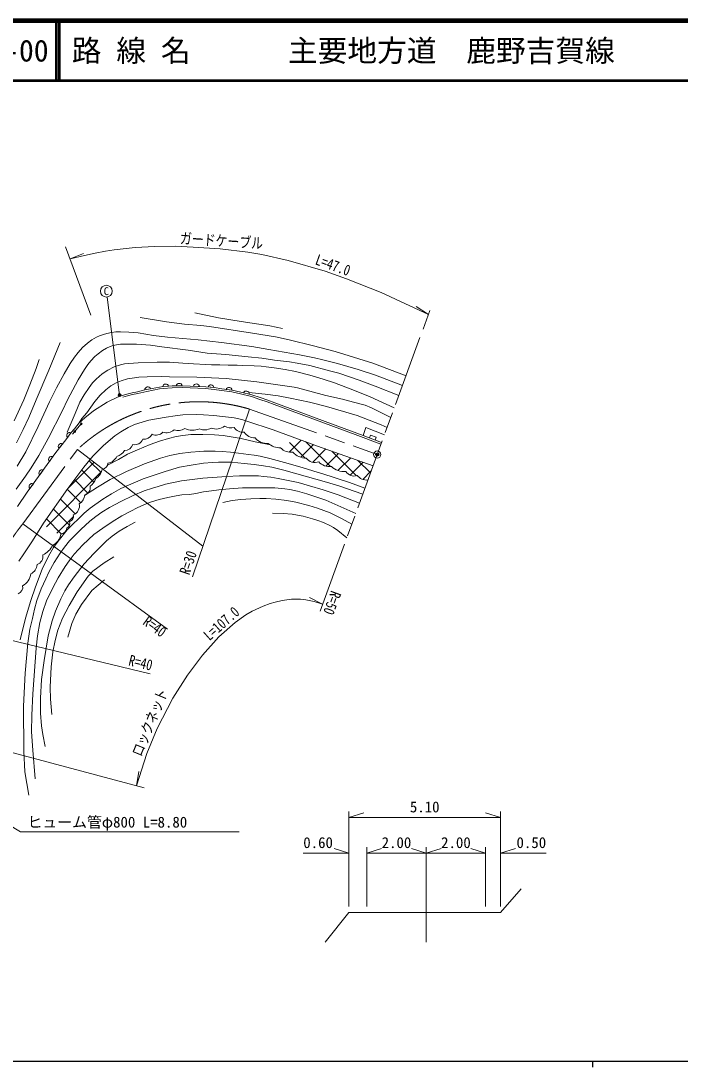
# Model space of a CAD drawing. Units: millimetres, scale not verified, with parts at other scales. Extents: x 40000 to 680000, y 20000 to 380000.
# Drawn here: x 171827 to 282705, y 204000 to 380000 of the extents above; entities that cross this region are included whole.
import ezdxf
from ezdxf.enums import TextEntityAlignment as Align

# ---------------------------------------------------------------- set-up
doc = ezdxf.new("R2010")
doc.units = ezdxf.units.MM
doc.header["$LTSCALE"] = 1000
doc.header["$PDMODE"] = 32
doc.header["$PDSIZE"] = 500
doc.linetypes.add('CHAIN', pattern=[18.5, 12, -1.5, 3.5, -1.5])
for name, color, linetype, lineweight in [('M-BGD', 7, 'Continuous', 13), ('M-BMK', 2, 'CHAIN', 13), ('M-BMK-SRVR', 3, 'Continuous', 13), ('M-STR-HTXT', 7, 'Continuous', 13), ('M-STR-STRC', 7, 'Continuous', 13), ('M-TTL', 2, 'Continuous', 140), ('M-TTL-BAND', 7, 'Continuous', 25), ('M-TTL-LINE', 7, 'Continuous', 50)]:
    doc.layers.add(name, color=color, linetype=linetype, lineweight=lineweight)
doc.layers.add('M-OTRS', color=6, linetype='Continuous')
doc.layers.add('M-TTL-TXT', color=7, linetype='Continuous')
doc.styles.add('ＭＳ ゴシック', font='')
doc.styles.get('ＭＳ ゴシック').set_extended_font_data('MS Gothic')
pattern_1 = [(45, (0, -0), (-1414.214, 1414.214), []), (135, (0, -0), (-1414.214, -1414.214), [])]

msp = doc.modelspace()

# ---------------------------------------------------------------- hatches: boundary and pattern name
at = {"layer": 'M-BGD'}
for points in [[(182080, 312321, -0.41421), (182096, 312109, -0.41421), (181885, 312093, -1)], [(180777, 310797, -1), (180972, 311025, -0.41421), (180988, 310813, -0.41421)]]:
    msp.add_hatch(color=256, dxfattribs=at).paths.add_polyline_path(points)
h = msp.add_hatch(dxfattribs=at)
h.set_pattern_fill('USER', color=256, style=0, pattern_type=2)
h.set_pattern_definition(pattern_1)
h.paths.add_polyline_path([(221742, 308485), (217467, 310041), (216338, 307600, 0.13382), (217581, 307450, 0.21695), (219831, 306444, 0.3241), (221920, 305822, 0.24616), (224055, 305060, 0.23876), (226498, 304224, 0.37015), (228387, 303529, 0.26672), (230202, 302783), (231069, 305156)])
h = msp.add_hatch(dxfattribs=at)
h.set_pattern_fill('USER', color=256, style=0, pattern_type=2)
h.set_pattern_definition(pattern_1)
h.paths.add_polyline_path([(182554, 300285, 0.42231), (183449, 301714, 0.15357), (184439, 303019, 0.21427), (185514, 304614), (183460, 306198), (182422, 304936), (179720, 301326), (177151, 297673), (175610, 295483), (175490, 295294), (178493, 293448, 0.02011), (178531, 293645, 0.32665), (179555, 294668, 0.37337), (180016, 295797, 0.44518), (180616, 296886, 0.36414), (181642, 298778, 0.24294)])
at = {"layer": 'M-STR-HTXT'}
msp.add_hatch(color=256, dxfattribs=at).paths.add_polyline_path([(188581, 317247, -1), (188271, 316854, -0.41421), (188229, 317206, -0.41421)])

# ---------------------------------------------------------------- linework, layer by layer
at = {"layer": 'M-BGD'}
for p, q in [((197952, 318607), (198943, 318631)), ((192664, 317918), (193636, 318110)), ((195677, 318472), (196665, 318545)), ((200850, 318547), (201839, 318502)), ((203300, 318413), (204286, 318312)), ((206347, 318012), (207329, 317878)), ((209277, 317445), (210240, 317215)), ((180515, 310491), (181982, 312207)), ((229842, 311577), (229377, 310247)), ((229842, 311577), (232981, 310392)), ((179658, 309920), (180242, 310720)), ((232498, 309069), (229377, 310247)), ((230646, 310303), (230470, 309835)), ((231582, 309950), (230646, 310303)), ((231405, 309482), (231582, 309950)), ((178228, 308065), (178838, 308846)), ((176625, 305894), (177203, 306699)), ((174990, 303619), (175568, 304423)), ((173337, 301318), (173915, 302123)), ((252500, 230000), (256000, 234000)), ((227000, 230000), (223000, 225000)), ((227000, 230000), (252500, 230000))]:
    msp.add_line(p, q, dxfattribs=at)
for points in [[(201058, 330910), (205072, 330055), (208880, 329421), (213678, 328680), (215843, 328234)], [(191871, 330129), (196304, 329386), (199358, 328975), (202113, 328765), (203568, 328605), (210758, 327461), (214663, 326845), (216956, 326371), (221044, 325364), (224682, 324374), (231024, 322410), (236604, 320315)], [(171216, 305085), (172662, 307508), (174749, 311763), (176640, 315919), (177827, 318287), (179073, 320626), (180105, 322380), (180832, 323447), (181429, 324240), (182179, 325050), (183025, 325783), (183771, 326345), (184514, 326774), (185031, 327018), (185739, 327270), (186279, 327437), (187073, 327601), (187769, 327681), (188596, 327707), (189957, 327623), (191561, 327499), (194123, 327100), (196505, 326777), (201652, 326336), (205583, 325919), (210649, 325221), (213513, 324718), (218668, 323831), (221190, 323330), (222626, 322969), (225071, 322355), (228556, 321358), (231486, 320396), (236011, 318690)], [(171024, 301224), (172590, 303427), (173553, 304811), (174833, 306902), (176418, 309730), (178816, 314438), (179672, 316230), (181483, 319608), (182536, 321371), (183103, 322204), (183560, 322825), (184257, 323534), (184794, 323979), (185545, 324555), (186229, 324930), (186826, 325220), (187369, 325372), (187922, 325496), (188565, 325595), (189044, 325630), (189846, 325630), (191250, 325616), (193606, 325447), (195517, 325191), (199953, 324621), (203140, 324131), (206281, 323865), (210062, 323513), (212350, 323264), (214476, 322950), (217029, 322628), (218315, 322420), (220404, 322017), (223742, 321158), (225294, 320727), (228721, 319583), (231404, 318527), (235380, 316961)], [(171062, 308992), (172227, 311286), (173179, 313259), (174395, 316243), (176520, 321230), (178453, 325923)], [(170707, 312719), (172342, 316252), (173304, 318778), (174376, 321544), (174911, 323050)], [(179611, 310840), (180954, 313973), (181728, 315845), (182459, 317096), (183309, 318348), (183875, 319099), (184458, 319739), (185484, 320608), (186434, 321248), (187533, 321797), (188560, 322126), (189238, 322283), (189902, 322377), (190740, 322449), (191539, 322506), (194726, 322591), (196801, 322591), (199067, 322435), (200860, 322338), (202905, 322171), (203872, 322146), (205268, 322116), (206708, 322073), (208195, 322072), (209030, 322013), (211075, 321980), (212266, 321896), (213076, 321805), (214405, 321665), (216264, 321356), (217987, 321032), (220406, 320413), (222650, 319741), (224555, 319112), (227643, 317912), (230551, 316755), (234635, 314921)], [(171252, 298284), (172894, 300702), (177692, 307379), (179374, 309532), (180257, 310741), (180824, 311384), (181649, 312371), (182562, 313238), (184053, 314406), (186345, 315843), (188069, 316701), (188520, 316870), (189648, 317200), (190546, 317444), (191434, 317616), (192664, 317918), (195109, 318401), (195744, 318477), (197262, 318590), (198989, 318633), (202905, 318453), (204354, 318305), (205636, 318108), (207337, 317877), (208821, 317554), (210696, 317106), (212091, 316620), (213347, 316209), (214530, 315752), (217112, 314818), (223021, 312629), (229377, 310247)], [(181649, 312371), (182078, 313141), (182893, 314089), (184265, 315957), (185144, 317028), (186112, 317940), (186962, 318616), (187820, 319117), (188667, 319450), (189763, 319782), (190547, 319915), (191675, 320040), (193048, 320137), (195440, 320199), (196814, 320146), (201442, 320052), (206367, 319819), (211485, 319265), (217803, 318369), (218377, 318258), (223140, 317008), (225946, 316348), (227788, 315872), (229756, 315336), (230777, 314924), (234033, 313274)], [(188957, 316685), (189729, 316911), (190614, 317151), (191498, 317323), (192983, 317675), (195156, 318105), (195773, 318178), (197277, 318290), (198986, 318332), (202883, 318154), (204316, 318007), (205593, 317811), (207285, 317581), (208755, 317262), (210611, 316818), (211995, 316335), (213246, 315926), (214425, 315471), (217009, 314536), (222916, 312348), (228048, 310428), (232395, 308787)], [(210187, 317462), (212884, 317224), (215092, 316916), (217110, 316510), (220364, 315865), (223242, 315144), (228379, 313613), (232444, 312037), (233419, 311591)], [(171475, 289124), (172336, 290361), (173746, 292548), (175610, 295483), (179720, 301326), (182422, 304936), (183932, 306772), (185730, 308599), (187602, 310206), (188611, 310874), (189842, 311605), (190916, 312096), (192233, 312519), (193349, 312821), (196259, 313340), (197747, 313553), (199086, 313706), (201341, 313805), (202554, 313740), (204286, 313635), (207687, 313210), (208961, 312935), (209823, 312674), (214241, 311215), (221742, 308485), (231069, 305156)], [(186407, 305268), (188225, 306198), (189780, 307091), (191414, 307858), (193550, 308722), (195156, 309306), (196635, 309759), (197960, 310085), (199043, 310265), (200403, 310403), (202416, 310438), (204366, 310383), (205819, 310257), (208898, 309736), (211224, 309206), (213794, 308661)], [(229688, 301373), (227085, 302342), (222463, 303839), (221811, 304010), (219124, 304867), (216151, 305696), (213694, 306366), (212043, 306762), (211053, 306938), (210091, 307052), (208398, 307306), (207073, 307450), (205686, 307560), (204502, 307619), (202603, 307635), (201932, 307584), (200392, 307446), (198559, 307241), (196854, 306868), (195295, 306443), (192601, 305479), (189593, 304179), (186827, 302869), (184723, 301562), (182545, 300185)], [(229335, 300407), (225294, 301780), (223206, 302429), (216037, 304433), (214040, 304933), (212655, 305166), (211072, 305357), (209356, 305564), (207252, 305767), (205049, 305767), (204033, 305733), (202560, 305598), (200475, 305282), (198489, 304914), (196115, 304223), (192368, 302937), (188655, 301357), (187062, 300446), (185601, 299533), (183471, 298021), (182452, 297162), (179626, 294396), (178080, 292464), (177327, 291429), (176479, 289929), (175396, 287740), (174256, 284805), (173502, 282491), (172609, 279506), (171690, 275890)], [(228773, 298868), (225199, 300291), (222682, 301102), (220375, 301787), (218446, 302334), (216804, 302688), (215111, 303031), (213869, 303236), (212615, 303378), (211798, 303463), (210286, 303463), (208574, 303453), (206401, 303366), (202445, 303057), (198849, 302617), (196153, 302043), (194921, 301690), (193979, 301394), (192544, 300921), (190722, 300177), (188616, 299156), (186708, 298136), (185414, 297348), (184440, 296646), (183430, 295819), (181907, 294428), (180012, 292552), (179141, 291456), (178419, 290444), (177416, 288876), (176541, 287271), (175992, 286156), (175254, 284447), (174520, 282478), (174116, 281031), (173752, 279441), (173353, 277681), (172981, 275296), (172556, 270255), (172258, 264714), (172326, 257170), (172507, 253690), (173130, 249746)], [(174202, 252517), (173822, 257296), (173614, 260403), (173673, 263216), (173805, 266813), (174379, 274472), (174593, 276561), (175021, 278817), (175516, 280627), (176153, 282414), (177178, 284607), (178116, 286319), (179279, 288215), (179941, 289165), (180786, 290264), (182241, 291836), (184096, 293573), (185608, 294683), (187185, 295747), (188818, 296728), (190185, 297466), (191484, 298139), (192878, 298744), (193771, 299076), (195105, 299459), (196531, 299828), (197955, 300121), (198874, 300270), (200185, 300343), (201237, 300512), (202517, 300780), (203857, 300964), (205139, 301106), (206930, 301294), (209119, 301441), (211489, 301459), (214523, 301444), (216210, 301280), (217056, 301148), (218324, 300909), (219930, 300451), (223111, 299351), (228141, 297137)], [(205800, 298989), (207382, 299312), (208832, 299498), (210483, 299623), (212012, 299659), (213082, 299647), (214729, 299540), (216573, 299322), (218043, 299042), (220243, 298494), (221729, 298036), (223825, 297231), (225773, 296286), (227478, 295323)], [(214140, 297199), (215934, 297135), (217471, 297027), (218361, 296869), (219326, 296670), (220875, 296256), (221783, 295969), (222725, 295621), (223898, 295072), (224395, 294791), (225144, 294271), (226635, 293014)], [(175891, 257909), (175485, 259973), (175308, 261415), (175131, 263539), (175123, 266071), (175291, 269212), (175711, 272397), (176404, 276561), (177068, 279060), (177623, 280683), (178542, 282793), (179204, 284095), (179804, 285134), (180769, 286479), (182462, 288647), (184086, 290407), (186198, 292508), (187169, 293301), (188356, 294140), (189691, 294951), (191016, 295646)], [(177038, 263327), (176794, 265902), (176740, 267926), (176931, 271317), (177191, 273885), (177561, 275748), (178035, 277512), (178842, 279537), (179939, 281660), (181283, 283972), (183148, 286583), (183932, 287415), (185812, 288820), (187475, 289849)], [(179744, 276353), (180392, 278607), (181074, 280198), (182009, 281815), (183757, 284170), (185910, 285985)]]:
    msp.add_lwpolyline(points, dxfattribs=at)
for centre in [(181982, 312207), (180874, 310911)]:
    msp.add_circle(centre, 150, dxfattribs=at)
for centre, radius, start, end in [((196178, 318411), 505, 15.43041, 173.0886), ((198450, 318521), 505, 12.59098, 170.24917), ((201340, 318427), 505, 8.54634, 166.20454), ((203783, 318265), 505, 5.31694, 162.97514), ((193169, 317918), 505, 22.34361, 180.0018), ((206825, 317848), 505, 3.43064, 161.08883), ((209736, 317235), 505, 357.7194, 155.3776), ((204676, 313634), 2288, 248.11466, 307.77765), ((207173, 313615), 2099, 238.53046, 284.92095), ((209117, 312485), 1665, 212.59451, 278.84041), ((180029, 310263), 505, 65.05535, 222.71354), ((192472, 311272), 1643, 265.41072, 330.43928), ((194564, 311869), 1555, 244.7588, 316.7038), ((196280, 312734), 2018, 253.17348, 311.02252), ((198284, 313018), 1930, 249.40201, 304.80416), ((200726, 314456), 3306, 246.07715, 290.4228), ((202703, 313308), 2118, 247.12089, 301.92112), ((211244, 312080), 2246, 213.55079, 269.6737), ((213138, 311352), 2437, 218.50806, 276.81898), ((178610, 308395), 505, 63.16471, 220.8229), ((189279, 309204), 1458, 268.6018, 341.87156), ((191005, 310136), 1427, 256.20334, 339.44365), ((215432, 311254), 3067, 229.20828, 271.05589), ((217235, 309806), 2381, 222.82094, 278.37309), ((176994, 306239), 505, 65.4704, 223.12859), ((186213, 307457), 1864, 277.75735, 337.38664), ((187497, 308664), 1973, 282.79374, 332.30352), ((219811, 309417), 2973, 221.4147, 270.37713), ((221304, 307575), 1858, 217.51679, 289.3478), ((183202, 305013), 2346, 301.83879, 350.21364), ((185477, 305601), 988, 272.12616, 0.53025), ((223714, 307478), 2442, 222.70342, 278.01906), ((226102, 307055), 2858, 224.25126, 277.96595), ((175359, 303964), 505, 65.4704, 223.12859), ((181870, 303940), 2730, 305.35704, 340.27902), ((227848, 304978), 1546, 209.16961, 290.41777), ((229944, 304737), 1971, 217.78663, 277.52325), ((173705, 301663), 505, 65.4704, 223.12859), ((182307, 301435), 1176, 282.14495, 13.72339), ((180638, 300415), 1920, 301.51178, 356.1316), ((180003, 298443), 1673, 291.51377, 11.54836), ((179135, 295498), 930, 296.85186, 18.74816), ((179826, 296612), 837, 283.12181, 19.11299), ((178344, 294856), 1226, 278.79181, 351.15046), ((176056, 294027), 2505, 295.86637, 351.24315), ((174187, 293182), 3279, 293.9401, 334.55128), ((174066, 289943), 1472, 288.43511, 9.44922), ((170906, 287277), 2594, 297.78254, 354.00209), ((172825, 288580), 1707, 292.77423, 358.90232), ((170950, 284757), 1187, 290.04126, 10.96678)]:
    msp.add_arc(centre, radius, start, end, dxfattribs=at)
at = {"layer": 'M-BMK'}
for p, q in [((222142, 280708), (240617, 331303)), ((210267, 314698), (231761, 307051)), ((172128, 295374), (181327, 307900)), ((240000, 235000), (240000, 225000))]:
    msp.add_line(p, q, dxfattribs=at)
for centre, radius, start, end in [((201756, 285931), 30000, 73.51873, 132.91917), ((203359, 270382), 40000, 141.33292, 170.08095)]:
    msp.add_arc(centre, radius, start, end, dxfattribs=at)
at = {"layer": 'M-BMK-SRVR'}
msp.add_circle((231761, 307051), 600, dxfattribs=at)
at = {"layer": 'M-OTRS'}
msp.add_point((231761, 307051), dxfattribs=at)
at = {"layer": 'M-STR-HTXT'}
for p, q in [((183583, 330473), (179337, 341975)), ((180083, 339954), (182364, 340862)), ((188426, 317051), (186321, 333540)), ((240371, 330631), (238309, 331962)), ((210267, 314698), (200687, 286498)), ((181327, 307900), (202440, 291660)), ((172128, 295374), (196498, 277694)), ((222564, 281865), (220380, 282986)), ((163957, 277272), (193574, 270144)), ((165081, 258339), (192575, 250980)), ((191269, 251330), (191685, 253749)), ((227000, 231000), (227000, 247000)), ((227000, 246000), (229500, 246750)), ((252500, 246000), (250000, 246750)), ((252500, 231000), (252500, 247000)), ((227000, 246000), (252500, 246000)), ((227000, 240000), (219316, 240000)), ((227000, 240000), (224500, 240750)), ((230000, 231000), (230000, 241000)), ((230000, 240000), (232500, 240750)), ((230000, 240000), (240000, 240000)), ((240000, 240000), (237500, 240750)), ((240000, 231000), (240000, 241000)), ((240000, 240000), (242500, 240750)), ((240000, 240000), (250000, 240000)), ((250000, 240000), (247500, 240750)), ((250000, 231000), (250000, 241000)), ((252500, 240000), (255000, 240750)), ((252500, 240000), (260184, 240000))]:
    msp.add_line(p, q, dxfattribs=at)
for points in [[(180083, 339954), (182508, 340545), (184287, 340913), (186049, 341260), (187484, 341501), (191054, 341856), (194373, 342043), (197792, 342084), (200814, 341960), (205348, 341662), (210020, 341115), (212341, 340725), (216789, 339706), (222985, 337911), (226571, 336636), (232437, 334303), (240371, 330631)], [(191269, 251330), (193003, 256744), (194734, 260948), (197357, 266088), (199820, 269945), (202352, 273314), (205127, 276374), (207837, 278779), (209682, 280063), (210740, 280685), (212562, 281541), (213744, 281994), (214615, 282232), (215747, 282489), (216559, 282629), (217328, 282706), (218843, 282708), (219734, 282632), (221177, 282347), (222564, 281865)], [(152974, 254899), (171769, 243589), (208557, 243589)]]:
    msp.add_lwpolyline(points, dxfattribs=at)
msp.add_circle((188426, 317051), 250, dxfattribs=at)
at = {"layer": 'M-STR-STRC'}
msp.add_circle((186194, 334532), 1000, dxfattribs=at)
at = {"layer": 'M-TTL'}
msp.add_line((680000, 380000), (40000, 380000), dxfattribs=at)
at = {"layer": 'M-TTL-BAND'}
for p, q in [((40000, 205000), (579000, 205000)), ((268000, 205000), (268000, 204000))]:
    msp.add_line(p, q, dxfattribs=at)
at = {"layer": 'M-TTL-LINE'}
for p, q in [((177750, 380000), (177750, 370000)), ((178250, 380000), (178250, 370000)), ((40000, 370000), (680000, 370000))]:
    msp.add_line(p, q, dxfattribs=at)

# ---------------------------------------------------------------- texts
at = {"layer": 'M-STR-HTXT', "style": 'ＭＳ ゴシック', "width": 0.8}
for s, rotation, p in [('ガードケーブル', 356.246, (205479, 341552)), ('L=47.0', 340.418, (223829, 337556)), ('L=107.0', 41.598, (206516, 277538)), ('ロックネット', 67.622, (194864, 261430))]:
    msp.add_text(s, height=1833, rotation=rotation, dxfattribs=at).set_placement(p, align=Align.BOTTOM_CENTER)
msp.add_text('R=30', height=1833, rotation=71.237, dxfattribs=at).set_placement((200687, 286498), align=Align.BOTTOM_LEFT)
for s, rotation, p in [('R=50', 249.94, (222142, 280708)), ('R=40', 346.467, (193574, 270144))]:
    msp.add_text(s, height=1833, rotation=rotation, dxfattribs=at).set_placement(p, align=Align.BOTTOM_RIGHT)
msp.add_text('R=40', height=1833, rotation=324.041, dxfattribs=at).set_placement((196498, 277694), align=Align.TOP_RIGHT)
at = {"layer": 'M-STR-HTXT', "style": 'ＭＳ ゴシック'}
for s, p in [('5.10', (239750, 246300)), ('0.60', (221816, 240300)), ('2.00', (235000, 240300)), ('2.00', (245000, 240300)), ('0.50', (257684, 240300))]:
    msp.add_text(s, height=1833, dxfattribs=at).set_placement(p, align=Align.BOTTOM_CENTER)
msp.add_text('ヒューム管φ800 L=8.80', height=1833, dxfattribs=at).set_placement((172934, 243743), align=Align.BOTTOM_LEFT)
at = {"layer": 'M-STR-STRC', "style": 'ＭＳ ゴシック'}
msp.add_text('C', height=1320, dxfattribs=at).set_placement((186194, 334532), align=Align.MIDDLE_CENTER)
at = {"layer": 'M-TTL-TXT', "style": 'ＭＳ ゴシック'}
for s, p in [('032-00', (161521, 375000)), ('路 線 名', (180380, 375000)), ('主要地方道\u3000鹿野吉賀線', (216734, 375000))]:
    msp.add_text(s, height=3666, dxfattribs=at).set_placement(p, align=Align.MIDDLE_LEFT)

doc.saveas('drawing.dxf')
